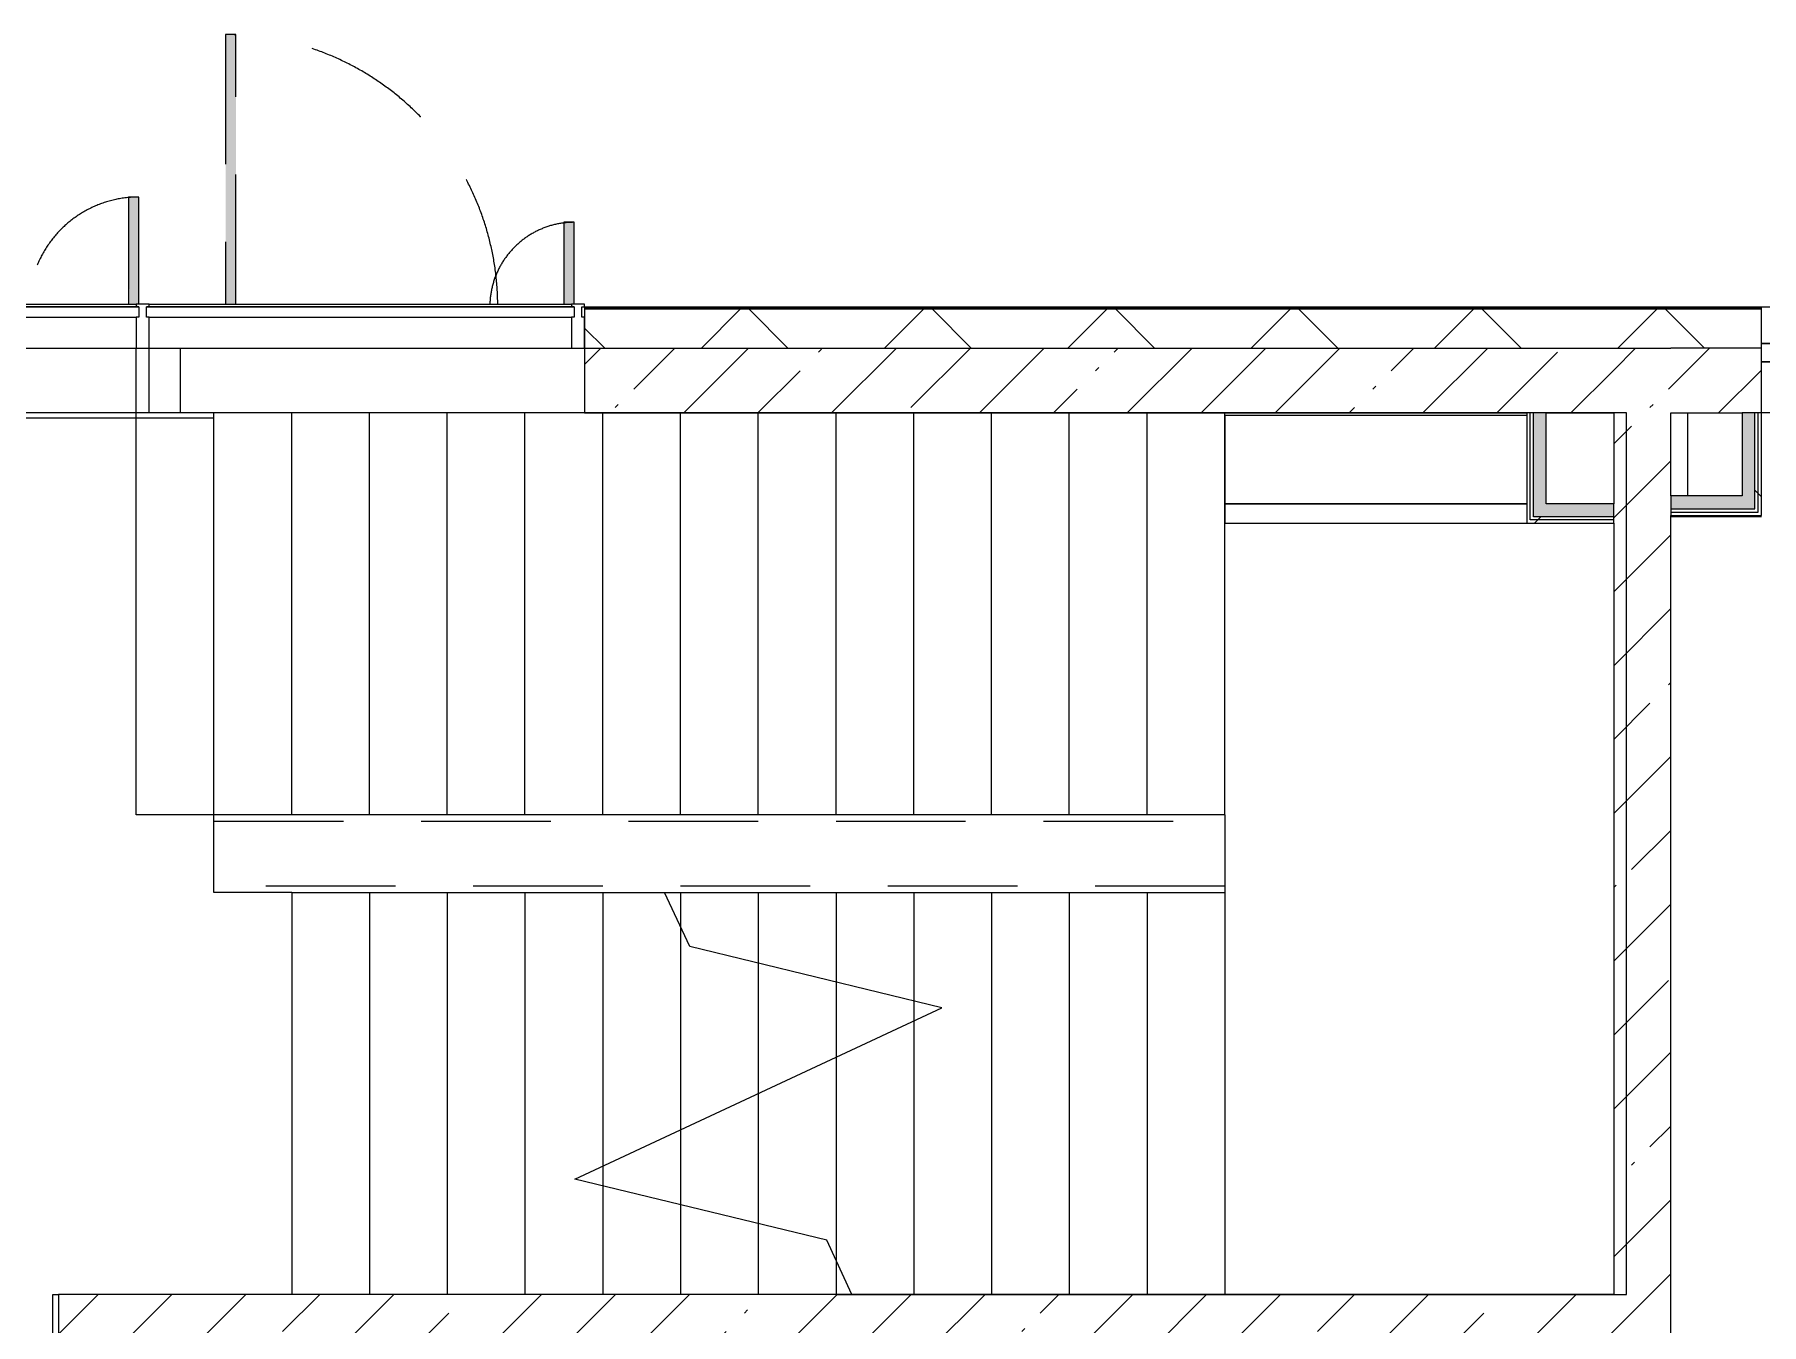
# Model space of a CAD drawing. Header units: millimetres. Extents: x -3245 to 186632, y -8553 to 29000.
# Drawn here: x 154110 to 160772, y 17634 to 22610 of the extents above; entities that cross this region are included whole.
import ezdxf

# ---------------------------------------------------------------- set-up
doc = ezdxf.new("R2010")
doc.units = ezdxf.units.MM
doc.linetypes.add('200_ШТРИХ__ш1_п0_6_', pattern=[800, 500, -300])
for name, color, linetype, lineweight in [('A-DETL-MBND-1', 7, '200_ШТРИХ__ш1_п0_6_', 9), ('A-GLAZ-2', 7, 'Continuous', 5), ('A-GLAZ-CWMG-4', 7, 'Continuous', 5), ('A-WALL', 7, 'Continuous', 9), ('A-WALL-7', 7, 'Continuous', 5), ('I-WALL-29', 7, 'Continuous', 5), ('S-STRS-2', 7, 'Continuous', 5), ('S-STRS-MBND-1', 7, 'Continuous', 5)]:
    doc.layers.add(name, color=color, linetype=linetype, lineweight=lineweight)
for name, color, linetype, lineweight, true_color in [('A-FLOR-2', 7, 'Continuous', 5, 0xaaaaaa), ('I-WALL-27', 7, 'Continuous', 5, 0xe7e7e7), ('I-WALL-28', 7, 'Continuous', 9, 0xe7e7e7)]:
    doc.layers.add(name, color=color, linetype=linetype, lineweight=lineweight, true_color=true_color)
pattern_1 = [(45, (59622.45, 0), (-285.1231, 285.1231), []), (45, (59907.57, 0), (-285.1231, 285.1231), [504.031, -100.806, 16.764, -84.042])]
pattern_2 = [(45, (59622.45, 0), (-530.33, 530.33), []), (135, (59622.45, 0), (-530.33, -530.33), [])]

# ---------------------------------------------------------------- blocks, each defined once
blk = doc.blocks.new('120_Окно_СКБ_1Ст - 120_Окно_СКБ_1Ст 900х2500_h_ с форточкой-22877787-2_4_1_птичка')
at = {"layer": 'A-GLAZ-2'}
for p, q in [((-450, -127), (-450, -57)), ((-450, -57), (-380, -57)), ((450, -57), (-450, -57)), ((-380, -57), (-380, -127)), ((380, -127), (380, -57)), ((380, -57), (450, -57)), ((450, -57), (450, -127)), ((-380, -127), (-450, -127)), ((-450, -127), (-400, -127)), ((-380, -127), (-400, -127)), ((-400, -127), (-400, -137)), ((380, -87), (-380, -87)), ((-380, -87), (-380, -127)), ((-330, -137), (-330, -87)), ((-330, -107), (330, -107)), ((330, -117), (-330, -117)), ((330, -137), (330, -87)), ((380, -127), (380, -87)), ((450, -127), (380, -127)), ((400, -127), (380, -127)), ((400, -127), (450, -127)), ((400, -137), (400, -127)), ((-400, -137), (400, -137)), ((400, -137), (-400, -137))]:
    blk.add_line(p, q, dxfattribs=at)
blk = doc.blocks.new('DRS_ДПУ_распашная__2Ст_Прямоугольная1 - ВН-4_ Нр_ДО_1500х2200 глухая-26741401-2_4_1_птичка')
at = {"layer": 'A-DETL-MBND-1'}
h = blk.add_hatch(color=256, dxfattribs=at)
h.paths.add_polyline_path([(-760, 10), (-730, 10), (-730, 1050), (-770, 1050), (-770, 10)])
h.paths.add_polyline_path([(-760, 0), (-760, 10), (-770, 0)])
h = blk.add_hatch(color=256, dxfattribs=at)
h.paths.add_polyline_path([(760, 0), (770, 0), (760, 10)])
h.paths.add_polyline_path([(770, 10), (770, 423.1), (730, 423.1), (735.1, 10), (760, 10)])
for p, q in [((-770, 1050), (-770, 10)), ((-730, 1050), (-770, 1050)), ((-730, 10), (-730, 1050)), ((770, 423.1), (730, 423.1)), ((730, 423.1), (730, 10)), ((770, 10), (770, 423.1))]:
    blk.add_line(p, q, dxfattribs=at)
for centre, radius, start, end in [((-770, 0), 1050, 0.55196, 90), ((770, 0), 423.1, 90, 178.61029)]:
    blk.add_arc(centre, radius, start, end, dxfattribs=at)
blk = doc.blocks.new('Прямоугольный импост - Импост структурный с накладкой - 170мм-23713241-2_4_1_птичка')
at = {"layer": 'A-DETL-MBND-1'}
for p, q in [((-10, 0), (0, 0)), ((0, 0), (0, -10))]:
    blk.add_line(p, q, dxfattribs=at)
blk = doc.blocks.new('DRS_ДПУ_распашная__2Ст_Прямоугольная1 - ВН-4_ Нр_ДО_1500х2200 глухая-26857260-2_4_1_птичка')
at = {"layer": 'A-DETL-MBND-1'}
blk.add_hatch(color=256, dxfattribs=at).paths.add_polyline_path([(-662.5, 10), (-632.5, 10), (-632.5, 1050), (-672.5, 1050), (-672.5, 10)])
h = blk.add_hatch(color=256, dxfattribs=at)
h.paths.add_polyline_path([(662.5, 0), (672.5, 0), (662.5, 10)])
h.paths.add_polyline_path([(662.5, 10), (672.5, 10), (672.5, 325.6), (632.5, 325.6), (632.5, 10)])
for p, q in [((-672.5, 1050), (-672.5, 10)), ((-632.5, 1050), (-672.5, 1050)), ((-632.5, 10), (-632.5, 1050)), ((672.5, 325.6), (632.5, 325.6)), ((632.5, 325.6), (632.5, 10)), ((672.5, 10), (672.5, 325.6))]:
    blk.add_line(p, q, dxfattribs=at)
for centre, radius, start, end in [((-672.5, 0), 1050, 0.55196, 90), ((672.5, 0), 325.6, 90, 178.15712)]:
    blk.add_arc(centre, radius, start, end, dxfattribs=at)
blk = doc.blocks.new('PNS_Панель прямоугольная1 - Нр_Стекло - 40мм-22959730-2_4_1_птичка')
at = {"layer": 'A-GLAZ-2'}
for p, q in [((-770, 0), (770, 0)), ((770, 0), (-770, 0)), ((-760, -40), (760, -40))]:
    blk.add_line(p, q, dxfattribs=at)
blk = doc.blocks.new('PNS_Панель прямоугольная1 - Нр_Стекло - 40мм-23689183-2_4_1_птичка')
at = {"layer": 'A-GLAZ-2'}
for p, q in [((-825, 0), (825, 0)), ((825, 0), (-825, 0)), ((-815, -40), (815, -40))]:
    blk.add_line(p, q, dxfattribs=at)
blk = doc.blocks.new('Прямоугольный импост - Импост структурный с накладкой - 170мм-22874516-2_4_1_птичка')
at = {"layer": 'A-GLAZ-CWMG-4'}
for p, q in [((-50, 40), (-50, 160)), ((-50, 160), (0, 160)), ((0, 160), (0, 40)), ((-40, 40), (-50, 40)), ((-50, -10), (-50, 0)), ((-50, 0), (-40, 0)), ((-40, 0), (-40, 40)), ((-10, 40), (-10, 0)), ((0, 40), (-10, 40)), ((-10, 0), (0, 0)), ((0, 0), (0, -10)), ((0, -10), (-50, -10))]:
    blk.add_line(p, q, dxfattribs=at)
blk = doc.blocks.new('Прямоугольный импост - Импост структурный с накладкой - 170мм-22855553-2_4_1_птичка')
at = {"layer": 'A-GLAZ-CWMG-4'}
for p, q in [((93360, 21560), (93360, 21570)), ((93360, 21570), (94880, 21570)), ((94880, 21570), (94880, 21560)), ((93360, 21400), (94880, 21400))]:
    blk.add_line(p, q, dxfattribs=at)
blk = doc.blocks.new('Прямоугольный импост - Импост структурный с накладкой - 170мм-23689142-2_4_1_птичка')
at = {"layer": 'A-GLAZ-CWMG-4'}
for p, q in [((94930, 21560), (94930, 21570)), ((94930, 21570), (96560, 21570)), ((96560, 21570), (96560, 21560)), ((94930, 21400), (96560, 21400))]:
    blk.add_line(p, q, dxfattribs=at)
blk = doc.blocks.new('Прямоугольный импост - Импост структурный с накладкой - 170мм-22874498-2_4_1_птичка')
at = {"layer": 'A-GLAZ-CWMG-4'}
for p, q in [((-25, 40), (-25, 160)), ((-25, 160), (25, 160)), ((25, 160), (25, 40)), ((-15, 40), (-25, 40)), ((-25, -10), (-25, 0)), ((-25, 0), (-15, 0)), ((-15, 0), (-15, 40)), ((15, 40), (15, 0)), ((25, 40), (15, 40)), ((15, 0), (25, 0)), ((25, 0), (25, -10)), ((25, -10), (-25, -10))]:
    blk.add_line(p, q, dxfattribs=at)
blk = doc.blocks.new('Зашивка приборов отопления31 - Зашивка приборов отопления-33324104-2_4_1_птичка')
at = {"layer": 'A-WALL-7'}
for p, q in [((126595, 120), (125430, 120)), ((126595, 45), (126595, 120)), ((126595, 45), (125430, 45)), ((125430, 45), (126595, 45)), ((126595, -295), (126595, 45)), ((125430, -295), (126595, -295))]:
    blk.add_line(p, q, dxfattribs=at)

msp = doc.modelspace()

# ---------------------------------------------------------------- hatches: boundary and pattern name
at = {"layer": 'A-WALL-7'}
h = msp.add_hatch(dxfattribs=at)
h.set_pattern_fill('FP_123', color=256, style=0, pattern_type=2)
h.set_pattern_definition([(45, (59622.45, 0), (-353.5534, 353.5534), []), (135, (59622.45, 0), (-353.5534, -353.5534), [])])
h.paths.add_polyline_path([(184852.4, 21400), (184852.4, 21550), (179772.7, 21550), (179772.7, 21400), (184702.4, 21400)])
h.paths.add_polyline_path([(178872.7, 21400), (178872.7, 21550), (177522.9, 21550), (177522.9, 21400), (178129.3, 21400)])
h.paths.add_polyline_path([(166071.6, 21400), (166472.9, 21400), (166472.9, 21550), (165172.7, 21550), (165172.7, 21400), (165672.4, 21400)])
h.paths.add_polyline_path([(168672.9, 21400), (168672.9, 21550), (167372.9, 21550), (167372.9, 21400), (167926.6, 21400)])
h.paths.add_polyline_path([(169572.9, 21400), (170872.4, 21400), (170872.4, 21550), (169572.9, 21550)])
h.paths.add_polyline_path([(175722.9, 21400), (176622.9, 21400), (176622.9, 21550), (175222.9, 21550), (175222.9, 21400), (175346.8, 21400)])
h.paths.add_polyline_path([(171772.4, 21400), (172922.9, 21400), (172922.9, 21550), (171772.4, 21550)])
h.paths.add_polyline_path([(159578.9, 21400), (160772.4, 21400), (160772.4, 21550), (156232.4, 21550), (156232.4, 21400), (158651.4, 21400)])
h.paths.add_polyline_path([(161672.4, 21400), (162872.7, 21400), (162872.7, 21550), (161672.4, 21550)])
h.paths.add_polyline_path([(152932.4, 21400), (152932.4, 21550), (152682.4, 21550), (152682.4, 21400)])
at = {"layer": 'I-WALL-27'}
for points in [[(160747.4, 20780), (160747.4, 21150), (160697.4, 21150), (160697.4, 20780)], [(160422.4, 20780), (160697.4, 20780), (160697.4, 20830), (160422.4, 20830)]]:
    msp.add_hatch(color=256, dxfattribs=at).paths.add_polyline_path(points)
at = {"layer": 'I-WALL-28'}
for points in [[(159942.4, 20750), (159942.4, 21150), (159892.4, 21150), (159892.4, 20750)], [(160202.4, 20750), (160202.4, 20800), (159942.4, 20800), (159942.4, 20750), (160042.7, 20750)]]:
    msp.add_hatch(color=256, dxfattribs=at).paths.add_polyline_path(points)
at = {"layer": 'I-WALL-29'}
h = msp.add_hatch(dxfattribs=at)
h.set_pattern_fill('FP_131', color=256, style=0, pattern_type=2)
h.set_pattern_definition(pattern_1)
h.paths.add_polyline_path([(160202.4, 21150), (160202.4, 21400), (156232.4, 21400), (156232.4, 21150), (159942.4, 21150)])
h.paths.add_polyline_path([(152932.4, 21150), (152932.4, 21400), (152652.4, 21400), (152652.4, 21150)])
h = msp.add_hatch(dxfattribs=at)
h.set_pattern_fill('FP_131', color=256, style=0, pattern_type=2)
h.set_pattern_definition(pattern_1)
h.paths.add_polyline_path([(160422.4, 17750), (160422.4, 21400), (160202.4, 21400), (160202.4, 17750)])
h = msp.add_hatch(dxfattribs=at)
h.set_pattern_fill('FP_131', color=256, style=0, pattern_type=2)
h.set_pattern_definition(pattern_1)
h.paths.add_polyline_path([(171772.4, 21150), (172922.9, 21150), (172922.9, 21400), (171772.4, 21400)])
h.paths.add_polyline_path([(175722.9, 21150), (176622.9, 21150), (176622.9, 21400), (175722.9, 21400), (175722.9, 21239.3)])
h.paths.add_polyline_path([(180832.4, 21150), (180832.4, 21400), (180472.4, 21400), (180472.4, 21150)])
h.paths.add_polyline_path([(178137.9, 21150), (178872.7, 21150), (178872.7, 21400), (177522.9, 21400), (177522.9, 21150), (178129.3, 21150)])
h.paths.add_polyline_path([(160759.9, 21150), (160772.4, 21150), (160772.4, 21400), (160422.4, 21400), (160422.4, 21150), (160747.4, 21150)])
h.paths.add_polyline_path([(162361.5, 21150), (162872.7, 21150), (162872.7, 21400), (161672.4, 21400), (161672.4, 21150)])
h.paths.add_polyline_path([(165672.4, 21150), (166472.9, 21150), (166472.9, 21400), (165672.4, 21400)])
h.paths.add_polyline_path([(167926.6, 21150), (168672.9, 21150), (168672.9, 21400), (167372.9, 21400), (167372.9, 21150), (167847.4, 21150)])
h.paths.add_polyline_path([(170872.4, 21150), (170872.4, 21400), (170672.4, 21400), (170672.4, 21150), (170709.2, 21150)])
h.paths.add_polyline_path([(169972.4, 21150), (169972.4, 21400), (169572.9, 21400), (169572.9, 21150), (169781.6, 21150)])
h = msp.add_hatch(dxfattribs=at)
h.set_pattern_fill('FP_227', color=256, style=0, pattern_type=2)
h.set_pattern_definition(pattern_2)
h.paths.add_polyline_path([(160759.9, 20767.5), (160759.9, 21150), (160747.4, 21150), (160747.4, 20767.5)])
h = msp.add_hatch(dxfattribs=at)
h.set_pattern_fill('FP_227', color=256, style=0, pattern_type=2)
h.set_pattern_definition(pattern_2)
h.paths.add_polyline_path([(160772.4, 20755), (160772.4, 21150), (160759.9, 21150), (160759.9, 20755)])
h = msp.add_hatch(dxfattribs=at)
h.set_pattern_fill('FP_227', color=256, style=0, pattern_type=2)
h.set_pattern_definition(pattern_2)
h.paths.add_polyline_path([(159879.9, 20725), (160202.4, 20725), (160202.4, 20737.5), (159879.9, 20737.5)])
h = msp.add_hatch(dxfattribs=at)
h.set_pattern_fill('FP_227', color=256, style=0, pattern_type=2)
h.set_pattern_definition(pattern_2)
h.paths.add_polyline_path([(159892.4, 20737.5), (160202.4, 20737.5), (160202.4, 20750), (159892.4, 20750)])
h = msp.add_hatch(dxfattribs=at)
h.set_pattern_fill('FP_131', color=256, style=0, pattern_type=2)
h.set_pattern_definition(pattern_1)
h.paths.add_polyline_path([(158142.4, 17530), (160422.4, 17530), (160422.4, 17750), (154202.4, 17750), (154202.4, 17530), (157342.4, 17530)])

# ---------------------------------------------------------------- linework, layer by layer
at = {"layer": 'A-DETL-MBND-1'}
for p, q in [((154552.4, 21150), (154552.4, 21400)), ((154672.4, 21400), (154672.4, 21150)), ((154802.4, 19575), (158702.4, 19575)), ((158702.4, 19325), (154802.4, 19325))]:
    msp.add_line(p, q, dxfattribs=at)
at = {"layer": 'A-FLOR-2'}
for p, q in [((154502.4, 21150), (154502.4, 21400)), ((154802.4, 21130), (152672.4, 21130)), ((154802.4, 21150), (152932.4, 21150)), ((154802.4, 19300), (154802.4, 21150)), ((160487.4, 21150), (160487.4, 20830)), ((160772.4, 20750), (160422.4, 20750)), ((155102.4, 19300), (154802.4, 19300)), ((154181.4, 13620), (154181.4, 17750)), ((154181.4, 17750), (154202.4, 17750))]:
    msp.add_line(p, q, dxfattribs=at)
at = {"layer": 'A-WALL'}
for p, q in [((160772.4, 21553), (156232.4, 21553)), ((160772.4, 21550), (156232.4, 21550)), ((156232.4, 21400), (160202.4, 21400)), ((160772.4, 21400), (160422.4, 21400)), ((159942.4, 21150), (159867.4, 21150)), ((159879.9, 20737.5), (159879.9, 21150)), ((159892.4, 20750), (159892.4, 21150)), ((160772.4, 21150), (160697.4, 21150)), ((160747.4, 20780), (160747.4, 21150)), ((160759.9, 20767.5), (160759.9, 21150)), ((160202.4, 20725), (160202.4, 20800)), ((160422.4, 20830), (160422.4, 20755)), ((160202.4, 20737.5), (159879.9, 20737.5)), ((160202.4, 20750), (159892.4, 20750)), ((160422.4, 20780), (160747.4, 20780)), ((160422.4, 20767.5), (160759.9, 20767.5))]:
    msp.add_line(p, q, dxfattribs=at)
at = {"layer": 'A-WALL-7'}
for p, q in [((169572.9, 21558), (156232.4, 21558)), ((156232.4, 21558), (156232.4, 21400)), ((160772.4, 21400), (160772.4, 21558)), ((160202.4, 21400), (160422.4, 21400))]:
    msp.add_line(p, q, dxfattribs=at)
at = {"layer": 'I-WALL-29'}
for p, q in [((156232.4, 21400), (156232.4, 21150)), ((160772.4, 21150), (160772.4, 21400)), ((156232.4, 21150), (159867.4, 21150)), ((159867.4, 21150), (159867.4, 20725)), ((159942.4, 21150), (160202.4, 21150)), ((159942.4, 20800), (159942.4, 21150)), ((160202.4, 21150), (160202.4, 20800)), ((160422.4, 21150), (160697.4, 21150)), ((160422.4, 20830), (160422.4, 21150)), ((160697.4, 21150), (160697.4, 20830)), ((165172.4, 21150), (160772.4, 21150)), ((160772.4, 20755), (160772.4, 21150)), ((160202.4, 20800), (159942.4, 20800)), ((160697.4, 20830), (160422.4, 20830)), ((159867.4, 20725), (160202.4, 20725)), ((160202.4, 20725), (160202.4, 17750)), ((160422.4, 15235), (160422.4, 20755)), ((160422.4, 20755), (160772.4, 20755)), ((154202.4, 17750), (154202.4, 13620)), ((160202.4, 17750), (154202.4, 17750))]:
    msp.add_line(p, q, dxfattribs=at)
at = {"layer": 'S-STRS-2'}
for p, q in [((154502.4, 19600), (154502.4, 21150)), ((155102.4, 21150), (154802.4, 21150)), ((155402.4, 21150), (155102.4, 21150)), ((155102.4, 19600), (155102.4, 21150)), ((155102.4, 19600), (155102.4, 21150)), ((155702.4, 21150), (155402.4, 21150)), ((155402.4, 19600), (155402.4, 21150)), ((155402.4, 19600), (155402.4, 21150)), ((156002.4, 21150), (155702.4, 21150)), ((155702.4, 19600), (155702.4, 21150)), ((155702.4, 19600), (155702.4, 21150)), ((156232.4, 21150), (156002.4, 21150)), ((156002.4, 19600), (156002.4, 21150)), ((156002.4, 19600), (156002.4, 21150)), ((156302.4, 19600), (156302.4, 21150)), ((156302.4, 19600), (156302.4, 21150)), ((156602.4, 19600), (156602.4, 21150)), ((156602.4, 19600), (156602.4, 21150)), ((156902.4, 19600), (156902.4, 21150)), ((156902.4, 19600), (156902.4, 21150)), ((157202.4, 19600), (157202.4, 21150)), ((157202.4, 19600), (157202.4, 21150)), ((157502.4, 19600), (157502.4, 21150)), ((157502.4, 19600), (157502.4, 21150)), ((157802.4, 19600), (157802.4, 21150)), ((157802.4, 19600), (157802.4, 21150)), ((158102.4, 19600), (158102.4, 21150)), ((158102.4, 19600), (158102.4, 21150)), ((158402.4, 19600), (158402.4, 21150)), ((158402.4, 19600), (158402.4, 21150)), ((158702.4, 21140), (158702.4, 21150)), ((158702.4, 21140), (158702.4, 21150)), ((158702.4, 19600), (158702.4, 20725)), ((158702.4, 19600), (158702.4, 20725)), ((155102.4, 19600), (154802.4, 19600)), ((155402.4, 19600), (155102.4, 19600)), ((155702.4, 19600), (155402.4, 19600)), ((156002.4, 19600), (155702.4, 19600)), ((156302.4, 19600), (156002.4, 19600)), ((156602.4, 19600), (156302.4, 19600)), ((156902.4, 19600), (156602.4, 19600)), ((157202.4, 19600), (156902.4, 19600)), ((157502.4, 19600), (157202.4, 19600)), ((157802.4, 19600), (157502.4, 19600)), ((158102.4, 19600), (157802.4, 19600)), ((158402.4, 19600), (158102.4, 19600)), ((158702.4, 19600), (158402.4, 19600)), ((158702.4, 19600), (158702.4, 19300)), ((155102.4, 19300), (155102.4, 17750)), ((155102.4, 19300), (155402.4, 19300)), ((155102.4, 19300), (155102.4, 17750)), ((155402.4, 19300), (155702.4, 19300)), ((155402.4, 19300), (155402.4, 17750)), ((155402.4, 19300), (155402.4, 17750)), ((155702.4, 19300), (156002.4, 19300)), ((155702.4, 19300), (155702.4, 17750)), ((155702.4, 19300), (155702.4, 17750)), ((156002.4, 19300), (156302.4, 19300)), ((156002.4, 19300), (156002.4, 17750)), ((156002.4, 19300), (156002.4, 17750)), ((156302.4, 19300), (156541.1, 19300)), ((156302.4, 19300), (156302.4, 18245.2)), ((156302.4, 19300), (156302.4, 18245.2)), ((156541.1, 19300), (156602.4, 19300)), ((156602.4, 19300), (156902.4, 19300)), ((156602.4, 19300), (156602.4, 19168.4)), ((156602.4, 19300), (156602.4, 19168.4)), ((156902.4, 19300), (157202.4, 19300)), ((156902.4, 19300), (156902.4, 19027.2)), ((156902.4, 19300), (156902.4, 19027.2)), ((157202.4, 19300), (157502.4, 19300)), ((157202.4, 19300), (157202.4, 18954.3)), ((157202.4, 19300), (157202.4, 18954.3)), ((157502.4, 19300), (157802.4, 19300)), ((157502.4, 19300), (157502.4, 18881.4)), ((157502.4, 19300), (157502.4, 18881.4)), ((157802.4, 19300), (158102.4, 19300)), ((157802.4, 19300), (157802.4, 17750)), ((157802.4, 19300), (157802.4, 17750)), ((158102.4, 19300), (158402.4, 19300)), ((158102.4, 19300), (158102.4, 17750)), ((158102.4, 19300), (158102.4, 17750)), ((158402.4, 19300), (158702.4, 19300)), ((158402.4, 19300), (158402.4, 17750)), ((158402.4, 19300), (158402.4, 17750)), ((158702.4, 19300), (158702.4, 17750)), ((158702.4, 19300), (158702.4, 17750)), ((156602.4, 19168.4), (156602.4, 18385.1)), ((156602.4, 19168.4), (156602.4, 18385.1)), ((156902.4, 19027.2), (156902.4, 18525)), ((156902.4, 19027.2), (156902.4, 18525)), ((157202.4, 18954.3), (157202.4, 18664.9)), ((157202.4, 18954.3), (157202.4, 18664.9)), ((157502.4, 18881.4), (157502.4, 18804.8)), ((157502.4, 18881.4), (157502.4, 18804.8)), ((157502.4, 18804.8), (157502.4, 17750)), ((157502.4, 18804.8), (157502.4, 17750)), ((157202.4, 18664.9), (157202.4, 17881.6)), ((157202.4, 18664.9), (157202.4, 17881.6)), ((156902.4, 18525), (156902.4, 18022.8)), ((156902.4, 18525), (156902.4, 18022.8)), ((156602.4, 18385.1), (156602.4, 18095.7)), ((156602.4, 18385.1), (156602.4, 18095.7)), ((156302.4, 18245.2), (156302.4, 18168.6)), ((156302.4, 18245.2), (156302.4, 18168.6)), ((156302.4, 18168.6), (156302.4, 17750)), ((156302.4, 18168.6), (156302.4, 17750)), ((156602.4, 18095.7), (156602.4, 17750)), ((156602.4, 18095.7), (156602.4, 17750)), ((156902.4, 18022.8), (156902.4, 17750)), ((156902.4, 18022.8), (156902.4, 17750)), ((157202.4, 17881.6), (157202.4, 17750)), ((157202.4, 17881.6), (157202.4, 17750)), ((157202.4, 17750), (157263.8, 17750))]:
    msp.add_line(p, q, dxfattribs=at)
at = {"layer": 'S-STRS-MBND-1'}
for p, q in [((154502.4, 19600), (154502.4, 21150)), ((158702.4, 21150), (154502.4, 21150)), ((154802.4, 19600), (154802.4, 21150)), ((154802.4, 19600), (154802.4, 21150)), ((155102.4, 19600), (155102.4, 21150)), ((155102.4, 19600), (155102.4, 21150)), ((155402.4, 19600), (155402.4, 21150)), ((155402.4, 19600), (155402.4, 21150)), ((155702.4, 19600), (155702.4, 21150)), ((155702.4, 19600), (155702.4, 21150)), ((156002.4, 19600), (156002.4, 21150)), ((156002.4, 19600), (156002.4, 21150)), ((156302.4, 19600), (156302.4, 21150)), ((156302.4, 19600), (156302.4, 21150)), ((156602.4, 19600), (156602.4, 21150)), ((156602.4, 19600), (156602.4, 21150)), ((156902.4, 19600), (156902.4, 21150)), ((156902.4, 19600), (156902.4, 21150)), ((157202.4, 19600), (157202.4, 21150)), ((157202.4, 19600), (157202.4, 21150)), ((157502.4, 19600), (157502.4, 21150)), ((157502.4, 19600), (157502.4, 21150)), ((157802.4, 19600), (157802.4, 21150)), ((157802.4, 19600), (157802.4, 21150)), ((158102.4, 19600), (158102.4, 21150)), ((158102.4, 19600), (158102.4, 21150)), ((158402.4, 19600), (158402.4, 21150)), ((158402.4, 19600), (158402.4, 21150)), ((160252.4, 21150), (158702.4, 21150)), ((158702.4, 19600), (158702.4, 21150)), ((158702.4, 19600), (158702.4, 21150)), ((160252.4, 17750), (160252.4, 21150)), ((158702.4, 19600), (154502.4, 19600)), ((158702.4, 19600), (158702.4, 19300)), ((156541.1, 19300), (158702.4, 19300)), ((156638.3, 19091.4), (156541.1, 19300)), ((156602.4, 19300), (156602.4, 19168.4)), ((156602.4, 19300), (156602.4, 19168.4)), ((156902.4, 19300), (156902.4, 19027.2)), ((156902.4, 19300), (156902.4, 19027.2)), ((157202.4, 19300), (157202.4, 18954.3)), ((157202.4, 19300), (157202.4, 18954.3)), ((157502.4, 19300), (157502.4, 18881.4)), ((157502.4, 19300), (157502.4, 18881.4)), ((157802.4, 19300), (157802.4, 17750)), ((157802.4, 19300), (157802.4, 17750)), ((158102.4, 19300), (158102.4, 17750)), ((158102.4, 19300), (158102.4, 17750)), ((158402.4, 19300), (158402.4, 17750)), ((158402.4, 19300), (158402.4, 17750)), ((158702.4, 19300), (158702.4, 17750)), ((158702.4, 19300), (158702.4, 17750)), ((157610.5, 18855.2), (156638.3, 19091.4)), ((156194.4, 18194.8), (157610.5, 18855.2)), ((157502.4, 18804.8), (157502.4, 17750)), ((157502.4, 18804.8), (157502.4, 17750)), ((157202.4, 18664.9), (157202.4, 17881.6)), ((157202.4, 18664.9), (157202.4, 17881.6)), ((156902.4, 18525), (156902.4, 18022.8)), ((156902.4, 18525), (156902.4, 18022.8)), ((156602.4, 18385.1), (156602.4, 18095.7)), ((156602.4, 18385.1), (156602.4, 18095.7)), ((157166.6, 17958.6), (156194.4, 18194.8)), ((156302.4, 18245.2), (156302.4, 18168.6)), ((156302.4, 18245.2), (156302.4, 18168.6)), ((157263.8, 17750), (157166.6, 17958.6)), ((157263.8, 17750), (158702.4, 17750)), ((158702.4, 17750), (160252.4, 17750))]:
    msp.add_line(p, q, dxfattribs=at)

# ---------------------------------------------------------------- block references
at = {"layer": 'A-DETL-MBND-1'}
for name, p in [('DRS_ДПУ_распашная__2Ст_Прямоугольная1 - ВН-4_ Нр_ДО_1500х2200 глухая-26741401-2_4_1_птичка', (153742.4, 21560)), ('DRS_ДПУ_распашная__2Ст_Прямоугольная1 - ВН-4_ Нр_ДО_1500х2200 глухая-26857260-2_4_1_птичка', (155519.9, 21560))]:
    msp.add_blockref(name, p, dxfattribs=at)
at = {"layer": 'A-DETL-MBND-1', "extrusion": (0, 0, -1), "rotation": 180}
msp.add_blockref('Прямоугольный импост - Импост структурный с накладкой - 170мм-23713241-2_4_1_птичка', (-156232.4, 21560), dxfattribs=at)
at = {"layer": 'A-GLAZ-2'}
for name, p in [('PNS_Панель прямоугольная1 - Нр_Стекло - 40мм-22959730-2_4_1_птичка', (153742.4, 21560)), ('PNS_Панель прямоугольная1 - Нр_Стекло - 40мм-23689183-2_4_1_птичка', (155367.4, 21560)), ('120_Окно_СКБ_1Ст - 120_Окно_СКБ_1Ст 900х2500_h_ с форточкой-22877787-2_4_1_птичка', (161222.4, 21475))]:
    msp.add_blockref(name, p, dxfattribs=at)
at = {"layer": 'A-GLAZ-CWMG-4'}
for name in ['Прямоугольный импост - Импост структурный с накладкой - 170мм-22855553-2_4_1_птичка', 'Прямоугольный импост - Импост структурный с накладкой - 170мм-23689142-2_4_1_птичка']:
    msp.add_blockref(name, (59622.4, 0), dxfattribs=at)
at = {"layer": 'A-GLAZ-CWMG-4', "extrusion": (0, 0, -1), "rotation": 180}
for name, p in [('Прямоугольный импост - Импост структурный с накладкой - 170мм-22874498-2_4_1_птичка', (-154527.4, 21560)), ('Прямоугольный импост - Импост структурный с накладкой - 170мм-22874516-2_4_1_птичка', (-156232.4, 21560))]:
    msp.add_blockref(name, p, dxfattribs=at)
at = {"layer": 'A-WALL-7', "rotation": 180}
msp.add_blockref('Зашивка приборов отопления31 - Зашивка приборов отопления-33324104-2_4_1_птичка', (285297.5, 20845), dxfattribs=at)

doc.saveas('drawing.dxf')
